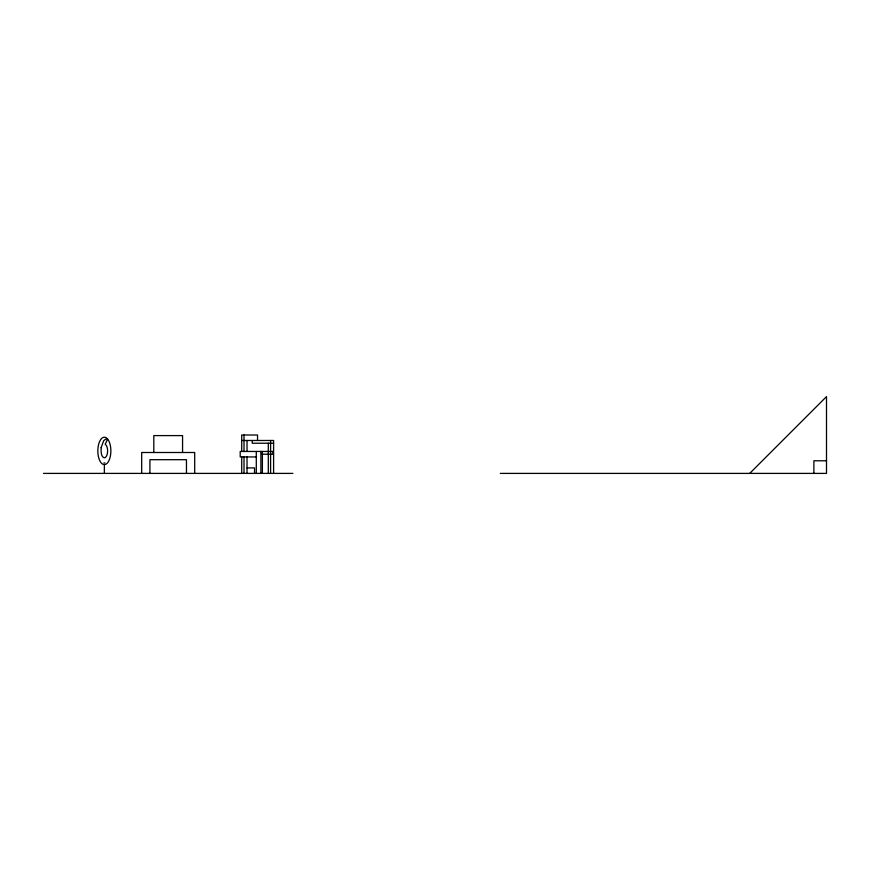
<?xml version="1.0" encoding="UTF-8"?>
<svg xmlns="http://www.w3.org/2000/svg" width="870" height="870" viewBox="0 0 870 870"><rect width="100%" height="100%" fill="white"/><g stroke="black" fill="none" stroke-linecap="round" stroke-linejoin="round"><path stroke-width="1.3" d="M749.701 473.4L826.5 396.6L826.5 473.4L500.315 473.4M241.719 440.481L273.604 440.481L273.604 473.4M273.604 443.232L252.235 443.232L252.235 440.481M262.044 454.205L272.886 454.205L272.886 451.454L240.218 451.454L240.218 456.946L256.541 456.946M826.5 460.785L813.885 460.785L813.885 473.4M103.878 462.981L104.889 462.981M247.026 467.919L254.529 467.919L254.529 473.4M43.5 473.4L292.907 473.4M270.592 440.481L270.592 473.4M268.297 443.232L268.297 473.4M262.381 451.454L262.381 473.4M260.88 451.454L260.88 473.4M257.531 440.481L257.531 435L241.719 435L241.719 451.454M256.291 451.454L256.291 473.4M247.026 440.481L247.026 451.454M247.026 456.696L247.026 473.4M244.013 435L244.013 451.454M244.013 456.946L244.013 473.4M241.719 456.946L241.719 473.4M194.695 473.4L194.695 452.498L141.69 452.498L141.69 473.4M186.463 473.4L186.463 459.686L149.912 459.686L149.912 473.4M182.569 452.498L182.569 435.598L153.816 435.598L153.816 452.498M104.356 464.623A13.713 6.525 -90 0 0 110.653 454.455A13.713 6.525 -90 0 0 107.619 439.035A13.713 6.525 90 0 0 98.06 447.354A13.713 6.525 90 0 0 104.356 464.623L104.356 473.4M101.159 447.626L101.094 450.91A6.862 3.262 90 0 0 104.356 457.761L105.183 457.533A6.862 3.262 90 0 0 107.619 450.91A6.862 3.262 90 0 0 105.205 444.287L107.619 439.035L105.955 438.991L103.693 440.655L101.159 447.626"/></g></svg>
